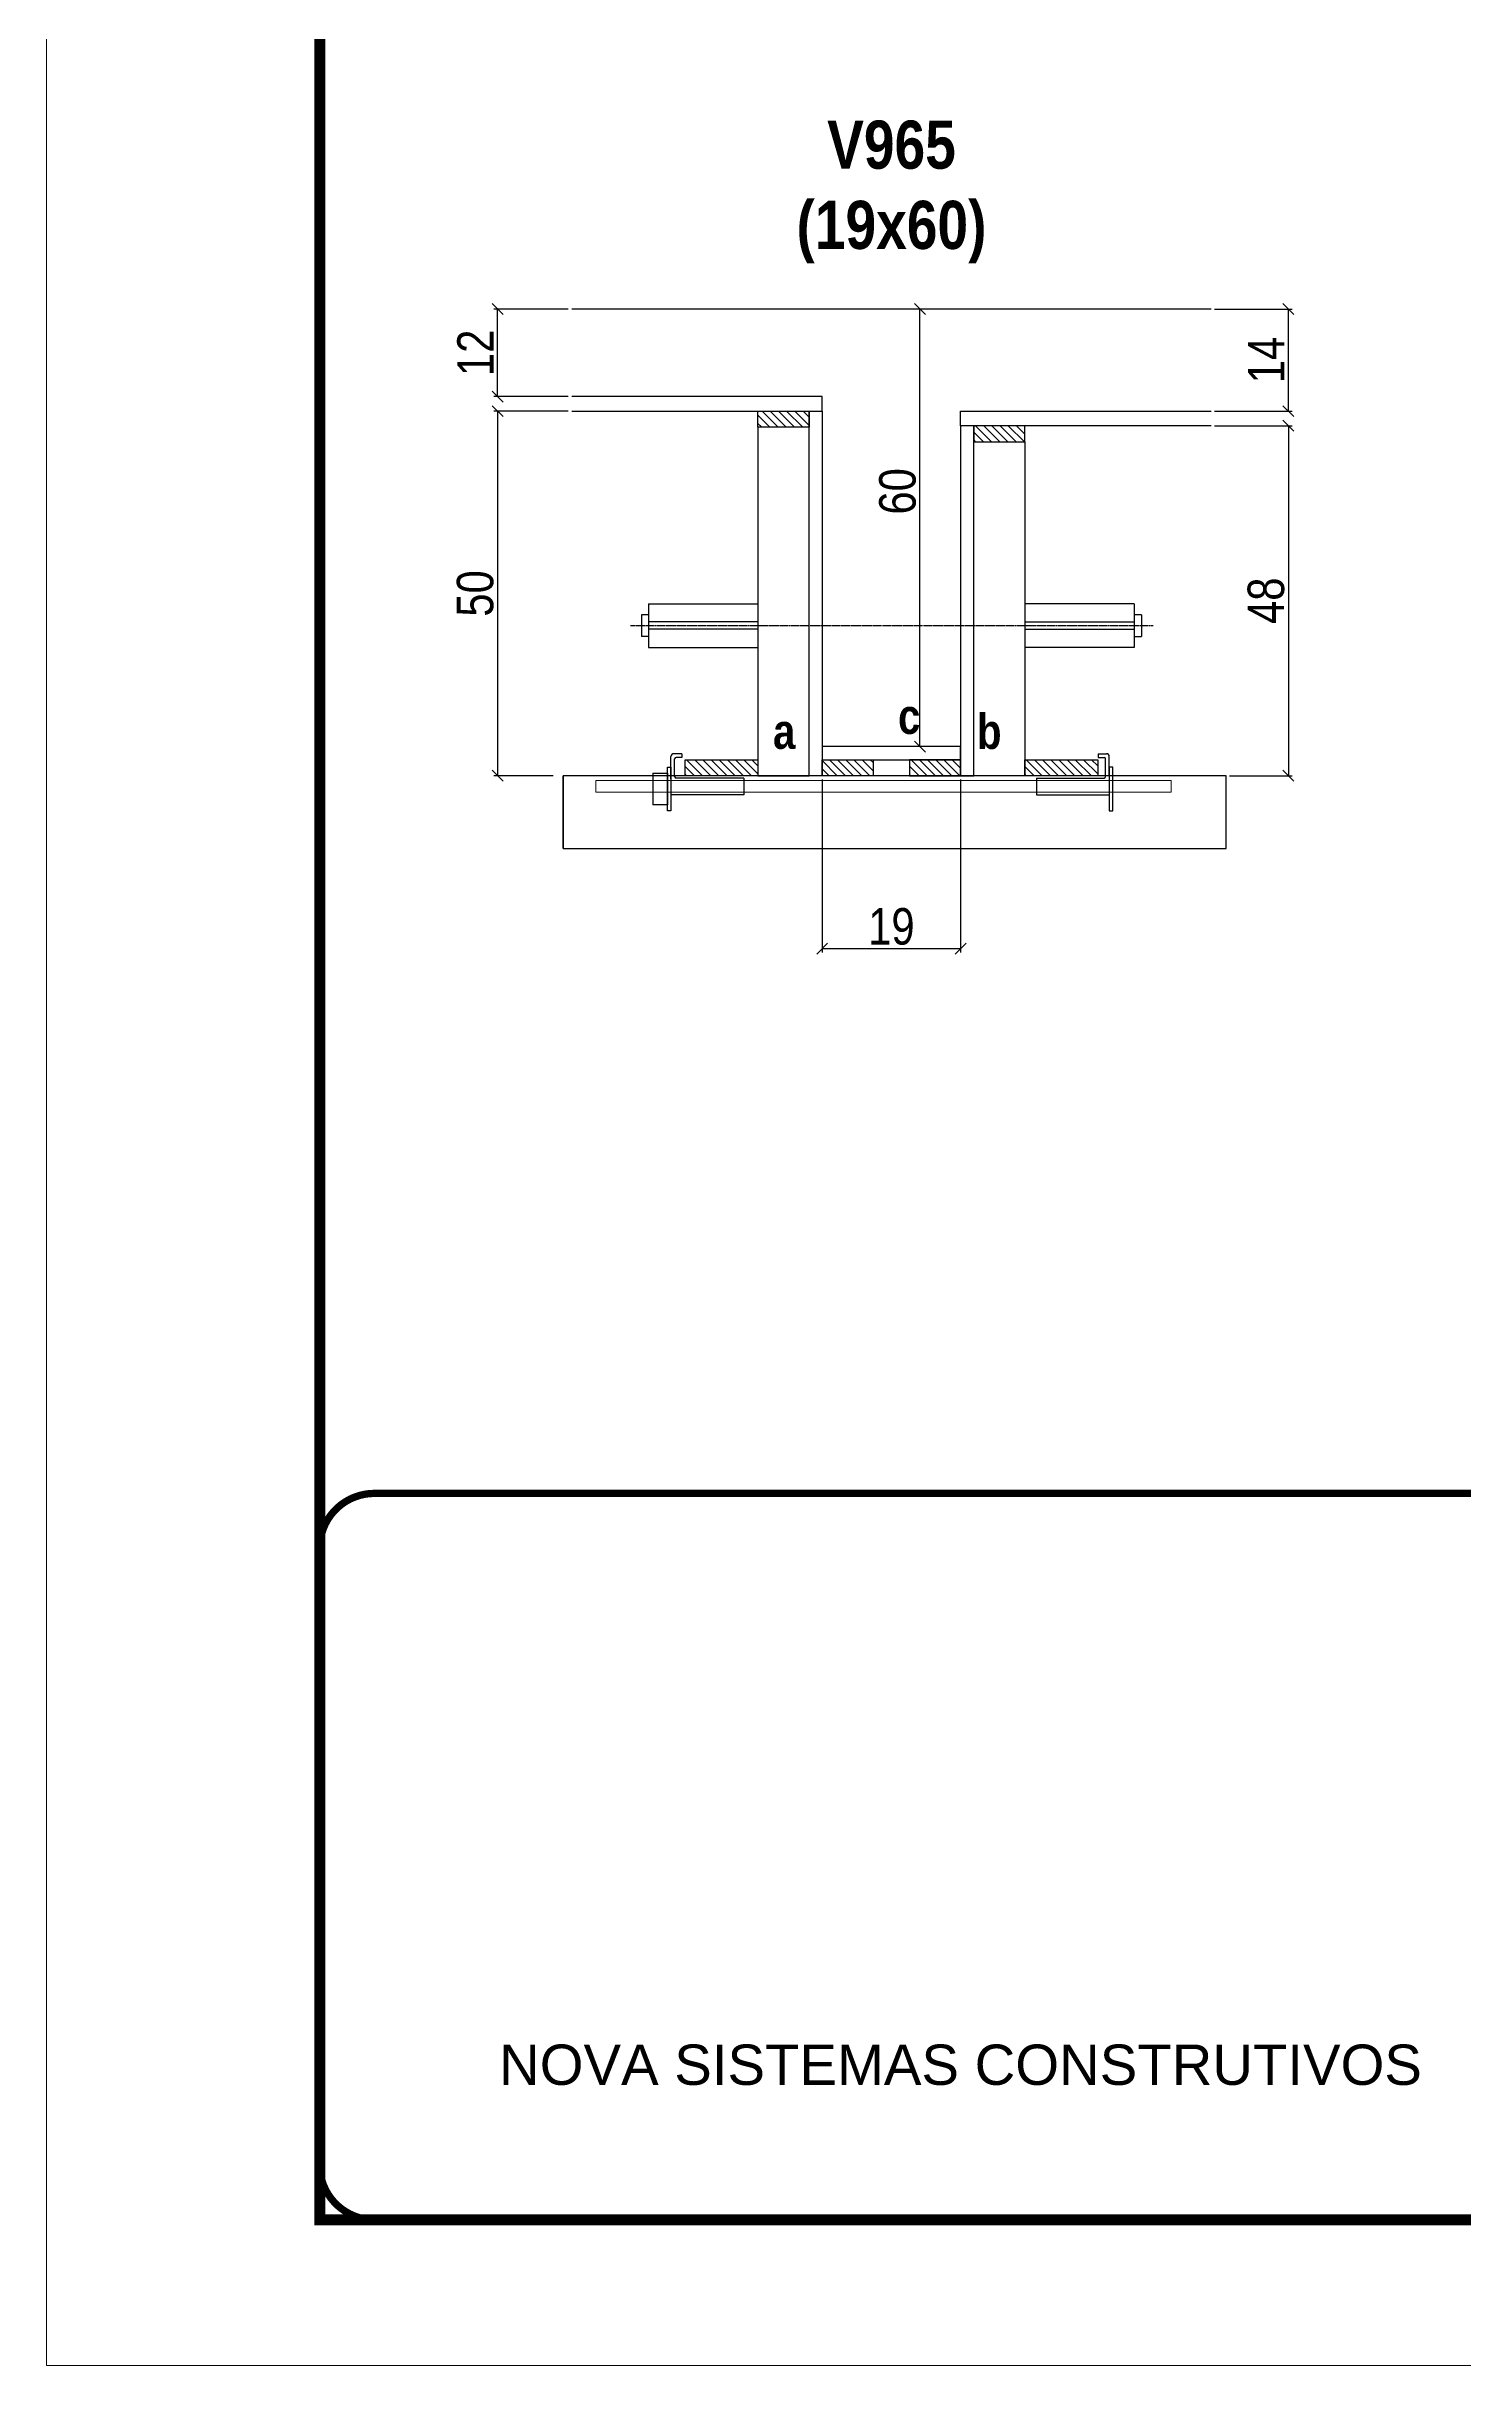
# Model space of a CAD drawing. Extents: x 3309 to 9563, y -2522 to 14608.
# Drawn here: x 8078 to 8467, y 5518 to 6154 of the extents above; entities that cross this region are included whole.
import ezdxf

# ---------------------------------------------------------------- set-up
doc = ezdxf.new("R2010")
doc.units = 0
for name, pattern in [('CONTINUO', [0]), ('DASHED', [0.75, 0.5, -0.25]), ('HIDDEN', [0.375, 0.25, -0.125])]:
    doc.linetypes.add(name, pattern=pattern)
for name, color, linetype in [('barrote', 251, 'Continuous'), ('COTA', 241, 'Continuous'), ('detalhes', 4, 'Continuous'), ('NOMENCLATURA', 7, 'Continuous'), ('Painéis', 200, 'Continuous'), ('presilha', 1, 'Continuous'), ('SARR_2.2x10', 60, 'Continuous'), ('SARR_2.2x7', 40, 'Continuous'), ('SARR_3.5x7', 81, 'Continuous'), ('TENSOR', 3, 'Continuous')]:
    doc.layers.add(name, color=color, linetype=linetype)
for name, color, linetype, lineweight in [('CONCRETO', 251, 'Continuous', 25), ('Folhas', 255, 'Continuous', 9), ('SARRAFO DE PRESSAO', 251, 'DASHED', 9), ('SCO-___-LAJ', 2, 'Continuous', 0)]:
    doc.layers.add(name, color=color, linetype=linetype, lineweight=lineweight)
doc.styles.add('ARIAL', font='arial.ttf')
doc.styles.add('COTA TECNICA 2X', font='techl___.ttf', dxfattribs={"height": 10})
doc.styles.add('TECNICA', font='techb___.ttf', dxfattribs={"height": 10})
doc.dimstyles.new('SECAO', dxfattribs={"dimscale": 0.333333, "dimtxt": 5, "dimasz": 9, "dimexe": 3, "dimexo": 3, "dimgap": 3, "dimtad": 1, "dimdec": 1, "dimlfac": 0.5, "dimzin": 12, "dimdsep": 46, "dimtxsty": 'COTA TECNICA 2X', "dimblk1": 'OBLIQUE', "dimblk2": 'OBLIQUE', "dimsah": 1, "dimcen": 0.9, "dimclrd": 4, "dimclre": 4, "dimclrt": 240, "dimadec": 1, "dimazin": 3, "dimtfac": 1, "dimtdec": 1, "dimtmove": 0, "dimatfit": 3, "dimfxl": 1, "dimtolj": 1, "dimtzin": 12, "dimarcsym": 0})
pattern_1 = [(135, (41526.2587, -117558.236), (-1.122532015, -1.122532015), [])]

# ---------------------------------------------------------------- blocks, each defined once
blk = doc.blocks.new('9999999999')
at = {"color": 30, "linetype": 'CONTINUO', "const_width": 2}
blk.add_lwpolyline([(99583.98, 34230.21), (99583.98, 34414.45, 0.414214), (99568.98, 34429.45), (98228.98, 34429.45, 0.414214), (98213.98, 34414.45), (98213.98, 34245.21, 0.414214), (98228.98, 34230.21), (99583.98, 34230.21)], format="xyb", dxfattribs=at)
at = {"layer": 'Folhas'}
blk.add_lwpolyline([(98138.98, 34190.21), (99623.98, 34190.21), (99623.98, 35240.21), (98138.98, 35240.21)], close=True, dxfattribs=at)
at = {"layer": 'Folhas', "color": 30, "const_width": 3}
blk.add_lwpolyline([(98213.98, 34230.21), (99583.98, 34230.21), (99583.98, 35200.21), (98213.98, 35200.21)], close=True, dxfattribs=at)
at = {"color": 7, "linetype": 'Continuous', "ltscale": 5, "style": 'ARIAL'}
blk.add_text('NOVA SISTEMAS CONSTRUTIVOS', height=11.0592, dxfattribs=at).set_placement((98263.19, 34267.21))
blk = doc.blocks.new('_Oblique')
at = {"color": 0, "linetype": 'ByBlock', "lineweight": -2}
blk.add_line((-0.5, -0.5), (0.5, 0.5), dxfattribs=at)
blk = doc.blocks.new('*D2474')
at = {"layer": 'COTA', "color": 4, "lineweight": -2, "transparency": 16777216}
for p, q in [((8290.72, 5952.93), (8290.72, 5905.46)), ((8328.72, 5952.93), (8328.72, 5905.46)), ((8328.72, 5906.46), (8290.72, 5906.46))]:
    blk.add_line(p, q, dxfattribs=at)
at = {"layer": 'Defpoints', "color": 0, "transparency": 16777216}
for p in [(8290.72, 5953.93), (8328.72, 5953.93), (8290.72, 5906.46)]:
    blk.add_point(p, dxfattribs=at)
at = {"layer": 'COTA', "color": 4, "lineweight": -2, "transparency": 16777216, "xscale": 3, "yscale": 3, "zscale": 3, "rotation": 180}
blk.add_blockref('_Oblique', (8290.72, 5906.46), dxfattribs=at)
at = {"layer": 'COTA', "color": 4, "lineweight": -2, "transparency": 16777216, "xscale": 3, "yscale": 3, "zscale": 3}
blk.add_blockref('_Oblique', (8328.72, 5906.46), dxfattribs=at)
at = {"layer": 'COTA', "color": 240, "transparency": 16777216, "insert": (8309.72, 5912.55), "char_height": 10, "attachment_point": 5, "style": 'COTA TECNICA 2X'}
blk.add_mtext('\\A1;19', dxfattribs=at)
blk = doc.blocks.new('PRESILHA METÁLICA 1')
at = {"layer": 'presilha'}
for p, q in [((7.5, 10.64), (7.5, 19.86)), ((12, 21), (8.64, 21)), ((12, 19.5), (9.57, 19.5)), ((12, 21), (12, 19.5)), ((0, 13), (6, 13)), ((0, 13), (0, 0)), ((6, 15.5), (7.5, 15.5)), ((6, -2.5), (6, 15.5)), ((6, 13), (6, 0)), ((7.5, 15.5), (7.5, -2.5)), ((9, 11.57), (9, 18.93)), ((37.5, 11), (9.57, 11)), ((37.5, 11), (37.5, 4.1)), ((6, 0), (0, 0)), ((37.5, 4.1), (7.5, 4.1)), ((7.5, -2.5), (6, -2.5))]:
    blk.add_line(p, q, dxfattribs=at)
for centre, radius, start, end in [((8.64, 19.86), 1.14, 90, 180), ((9.57, 18.93), 0.57, 90, 180), ((9.57, 11.57), 0.57, 180, 270)]:
    blk.add_arc(centre, radius, start, end, dxfattribs=at)
blk = doc.blocks.new('PRESILHA METÁLICA 2')
at = {"layer": 'presilha'}
for p, q in [((-5.25, 23.5), (-5.25, 22)), ((-5.25, 23.5), (-1.89, 23.5)), ((-5.25, 22), (-2.82, 22)), ((-2.25, 14.07), (-2.25, 21.43)), ((-0.75, 14.64), (-0.75, 22.36)), ((-30.75, 13.5), (-30.75, 6.6)), ((-30.75, 13.5), (-2.82, 13.5)), ((0.75, 18), (-0.75, 18)), ((-0.75, 18), (-0.75, 0)), ((0.75, 0), (0.75, 18)), ((-30.75, 6.6), (-0.75, 6.6)), ((-0.75, 0), (0.75, 0))]:
    blk.add_line(p, q, dxfattribs=at)
for centre, radius, start, end in [((-2.82, 21.43), 0.57, 0, 90), ((-1.89, 22.36), 1.14, 0, 90), ((-2.82, 14.07), 0.57, 270, 0)]:
    blk.add_arc(centre, radius, start, end, dxfattribs=at)
blk = doc.blocks.new('*D2475')
at = {"layer": 'COTA', "color": 4, "lineweight": -2, "transparency": 16777216}
for p, q in [((8221.02, 6053.93), (8200.67, 6053.93)), ((8201.67, 6053.93), (8201.67, 5953.93)), ((8216.91, 5953.93), (8200.67, 5953.93))]:
    blk.add_line(p, q, dxfattribs=at)
at = {"layer": 'Defpoints', "color": 0, "transparency": 16777216}
for p in [(8222.02, 6053.93), (8201.67, 5953.93), (8217.91, 5953.93)]:
    blk.add_point(p, dxfattribs=at)
at = {"layer": 'COTA', "color": 4, "lineweight": -2, "transparency": 16777216, "xscale": 3, "yscale": 3, "zscale": 3}
for p, rotation in [((8201.67, 6053.93), 90), ((8201.67, 5953.93), 270)]:
    blk.add_blockref('_Oblique', p, dxfattribs=dict(at, rotation=rotation))
at = {"layer": 'COTA', "color": 240, "transparency": 16777216, "insert": (8195.56, 6003.93), "char_height": 10, "attachment_point": 5, "rotation": 90, "style": 'COTA TECNICA 2X'}
blk.add_mtext('\\A1;50', dxfattribs=at)
blk = doc.blocks.new('*D2476')
at = {"layer": 'COTA', "color": 4, "lineweight": -2, "transparency": 16777216}
for p, q in [((8398.42, 6049.93), (8419.64, 6049.93)), ((8418.64, 6049.93), (8418.64, 5953.93)), ((8402.53, 5953.93), (8419.64, 5953.93))]:
    blk.add_line(p, q, dxfattribs=at)
at = {"layer": 'Defpoints', "color": 0, "transparency": 16777216}
for p in [(8397.42, 6049.93), (8401.53, 5953.93), (8418.64, 5953.93)]:
    blk.add_point(p, dxfattribs=at)
at = {"layer": 'COTA', "color": 4, "lineweight": -2, "transparency": 16777216, "xscale": 3, "yscale": 3, "zscale": 3}
for p, rotation in [((8418.64, 6049.93), 90), ((8418.64, 5953.93), 270)]:
    blk.add_blockref('_Oblique', p, dxfattribs=dict(at, rotation=rotation))
at = {"layer": 'COTA', "color": 240, "transparency": 16777216, "insert": (8412.54, 6001.93), "char_height": 10, "attachment_point": 5, "rotation": 90, "style": 'COTA TECNICA 2X'}
blk.add_mtext('\\A1;48', dxfattribs=at)
blk = doc.blocks.new('*D2477')
at = {"layer": 'COTA', "color": 4, "lineweight": -2, "transparency": 16777216}
for p, q in [((8327.72, 6081.93), (8316.54, 6081.93)), ((8317.54, 5961.93), (8317.54, 6081.93)), ((8327.72, 5961.93), (8316.54, 5961.93))]:
    blk.add_line(p, q, dxfattribs=at)
at = {"layer": 'Defpoints', "color": 0, "transparency": 16777216}
for p in [(8317.54, 6081.93), (8328.72, 6081.93), (8328.72, 5961.93)]:
    blk.add_point(p, dxfattribs=at)
at = {"layer": 'COTA', "color": 4, "lineweight": -2, "transparency": 16777216, "xscale": 3, "yscale": 3, "zscale": 3}
for p, rotation in [((8317.54, 6081.93), 90), ((8317.54, 5961.93), 270)]:
    blk.add_blockref('_Oblique', p, dxfattribs=dict(at, rotation=rotation))
at = {"layer": 'COTA', "color": 240, "transparency": 16777216, "insert": (8311.44, 6031.93), "char_height": 10, "attachment_point": 5, "rotation": 90, "style": 'COTA TECNICA 2X'}
blk.add_mtext('\\A1;60', dxfattribs=at)
blk = doc.blocks.new('*D2478')
at = {"layer": 'COTA', "color": 4, "lineweight": -2, "transparency": 16777216}
for p, q in [((8398.42, 6081.93), (8419.64, 6081.93)), ((8418.64, 6053.93), (8418.64, 6081.93)), ((8398.42, 6053.93), (8419.64, 6053.93))]:
    blk.add_line(p, q, dxfattribs=at)
at = {"layer": 'Defpoints', "color": 0, "transparency": 16777216}
for p in [(8397.42, 6081.93), (8418.64, 6081.93), (8397.42, 6053.93)]:
    blk.add_point(p, dxfattribs=at)
at = {"layer": 'COTA', "color": 4, "lineweight": -2, "transparency": 16777216, "xscale": 3, "yscale": 3, "zscale": 3}
for p, rotation in [((8418.64, 6081.93), 90), ((8418.64, 6053.93), 270)]:
    blk.add_blockref('_Oblique', p, dxfattribs=dict(at, rotation=rotation))
at = {"layer": 'COTA', "color": 240, "transparency": 16777216, "insert": (8412.57, 6067.93), "char_height": 10, "attachment_point": 5, "rotation": 90, "style": 'COTA TECNICA 2X'}
blk.add_mtext('\\A1;14', dxfattribs=at)
blk = doc.blocks.new('*D2481')
at = {"layer": 'COTA', "color": 4, "lineweight": -2, "transparency": 16777216}
for p, q in [((8221.02, 6081.93), (8200.67, 6081.93)), ((8201.67, 6057.93), (8201.67, 6081.93)), ((8221.02, 6057.93), (8200.67, 6057.93))]:
    blk.add_line(p, q, dxfattribs=at)
at = {"layer": 'Defpoints', "color": 0, "transparency": 16777216}
for p in [(8201.67, 6081.93), (8222.02, 6081.93), (8222.02, 6057.93)]:
    blk.add_point(p, dxfattribs=at)
at = {"layer": 'COTA', "color": 4, "lineweight": -2, "transparency": 16777216, "xscale": 3, "yscale": 3, "zscale": 3}
for p, rotation in [((8201.67, 6081.93), 90), ((8201.67, 6057.93), 270)]:
    blk.add_blockref('_Oblique', p, dxfattribs=dict(at, rotation=rotation))
at = {"layer": 'COTA', "color": 240, "transparency": 16777216, "insert": (8195.61, 6069.93), "char_height": 10, "attachment_point": 5, "rotation": 90, "style": 'COTA TECNICA 2X'}
blk.add_mtext('\\A1;12', dxfattribs=at)

msp = doc.modelspace()

# ---------------------------------------------------------------- hatches: boundary and pattern name
at = {"layer": 'SARR_2.2x10'}
h = msp.add_hatch(dxfattribs=at)
h.set_pattern_fill('ANSI31', color=256, scale=0.5, angle=90)
h.set_pattern_definition([(135, (41446.6587, -117558.236), (-1.122532015, -1.122532015), [])])
h.paths.add_polyline_path([(8253.12, 5958.33), (8253.12, 5953.93), (8273.12, 5953.93), (8273.12, 5958.33)])
h = msp.add_hatch(dxfattribs=at)
h.set_pattern_fill('ANSI31', color=256, scale=0.5, angle=90)
h.set_pattern_definition([(135, (41539.8587, -117558.236), (-1.122532015, -1.122532015), [])])
h.paths.add_polyline_path([(8346.32, 5958.33), (8346.32, 5953.93), (8366.32, 5953.93), (8366.32, 5958.33)])
at = {"layer": 'SARR_2.2x7'}
h = msp.add_hatch(dxfattribs=at)
h.set_pattern_fill('ANSI31', color=256, scale=0.5, angle=90)
h.set_pattern_definition([(135, (41460.6587, -117462.636), (-1.122532015, -1.122532015), [])])
h.paths.add_polyline_path([(8287.12, 6053.93), (8287.12, 6049.53), (8273.12, 6049.53), (8273.12, 6053.93)])
h = msp.add_hatch(dxfattribs=at)
h.set_pattern_fill('ANSI31', color=256, scale=0.5, angle=90)
h.set_pattern_definition([(135, (41440.6587, -117466.636), (-1.122532015, -1.122532015), [])])
h.paths.add_polyline_path([(8332.32, 6049.93), (8332.32, 6045.53), (8346.32, 6045.53), (8346.32, 6049.93)])
h = msp.add_hatch(dxfattribs=at)
h.set_pattern_fill('ANSI31', color=256, scale=0.5, angle=90)
h.set_pattern_definition(pattern_1)
h.paths.add_polyline_path([(8304.72, 5953.93), (8304.72, 5958.33), (8290.72, 5958.33), (8290.72, 5953.93)])
h = msp.add_hatch(dxfattribs=at)
h.set_pattern_fill('ANSI31', color=256, scale=0.5, angle=90)
h.set_pattern_definition(pattern_1)
h.paths.add_polyline_path([(8314.72, 5958.33), (8314.72, 5953.93), (8328.72, 5953.93), (8328.72, 5958.33)])

# ---------------------------------------------------------------- linework, layer by layer
at = {"ltscale": 3}
for p, q in [((8243.12, 6001.1), (8243.12, 5989.1)), ((8243.12, 6001.1), (8273.12, 6001.1)), ((8376.32, 6001.1), (8346.32, 6001.1)), ((8376.32, 6001.1), (8376.32, 5989.1)), ((8241.12, 5998.1), (8241.12, 5992.1)), ((8243.12, 5998.1), (8241.12, 5998.1)), ((8273.12, 5996.1), (8243.12, 5996.1)), ((8273.12, 5994.1), (8243.12, 5994.1)), ((8346.32, 5996.1), (8376.32, 5996.1)), ((8346.32, 5994.1), (8376.32, 5994.1)), ((8378.32, 5998.1), (8376.32, 5998.1)), ((8378.32, 5998.1), (8378.32, 5992.1)), ((8243.12, 5992.1), (8241.12, 5992.1)), ((8243.12, 5989.1), (8273.12, 5989.1)), ((8376.32, 5989.1), (8346.32, 5989.1)), ((8376.32, 5992.1), (8378.32, 5992.1))]:
    msp.add_line(p, q, dxfattribs=at)
at = {"layer": 'barrote'}
msp.add_lwpolyline([(8219.66, 5933.93), (8401.58, 5933.93), (8401.58, 5953.93), (8219.66, 5953.93)], close=True, dxfattribs=at)
at = {"layer": 'CONCRETO', "linetype": 'Continuous'}
msp.add_line((8397.42, 6081.93), (8222.02, 6081.93), dxfattribs=at)
at = {"layer": 'detalhes', "color": 250}
msp.add_line((8219.66, 5933.93), (8219.66, 5953.93), dxfattribs=at)
at = {"layer": 'Painéis', "linetype": 'Continuous', "elevation": 0}
for points in [[(8222.02, 6053.93), (8290.72, 6053.93), (8290.72, 6057.93), (8222.02, 6057.93)], [(8397.42, 6049.93), (8328.72, 6049.93), (8328.72, 6053.93), (8397.42, 6053.93)]]:
    msp.add_lwpolyline(points, dxfattribs=at)
at = {"layer": 'Painéis', "linetype": 'Continuous'}
for points in [[(8287.12, 5953.93), (8287.12, 6053.93), (8290.72, 6053.93), (8290.72, 5953.93)], [(8332.32, 5953.93), (8332.32, 6049.93), (8328.72, 6049.93), (8328.72, 5953.93)], [(8328.72, 5961.93), (8290.72, 5961.93), (8290.72, 5958.33), (8328.72, 5958.33)]]:
    msp.add_lwpolyline(points, close=True, dxfattribs=at)
at = {"layer": 'SARR_2.2x10'}
for points in [[(8253.12, 5958.33), (8273.12, 5958.33), (8273.12, 5953.93), (8253.12, 5953.93)], [(8346.32, 5958.33), (8366.32, 5958.33), (8366.32, 5953.93), (8346.32, 5953.93)]]:
    msp.add_lwpolyline(points, close=True, dxfattribs=at)
at = {"layer": 'SARR_2.2x7', "elevation": 0}
for points in [[(8273.12, 6053.93), (8287.12, 6053.93), (8287.12, 6049.53), (8273.12, 6049.53)], [(8346.32, 6049.93), (8332.32, 6049.93), (8332.32, 6045.53), (8346.32, 6045.53)]]:
    msp.add_lwpolyline(points, close=True, dxfattribs=at)
at = {"layer": 'SARR_2.2x7'}
for points in [[(8290.72, 5958.33), (8304.72, 5958.33), (8304.72, 5953.93), (8290.72, 5953.93)], [(8328.72, 5958.33), (8314.72, 5958.33), (8314.72, 5953.93), (8328.72, 5953.93)]]:
    msp.add_lwpolyline(points, close=True, dxfattribs=at)
at = {"layer": 'SARR_3.5x7'}
for points in [[(8287.12, 6049.53), (8273.12, 6049.53), (8273.12, 5953.93), (8287.12, 5953.93)], [(8332.32, 6045.53), (8346.32, 6045.53), (8346.32, 5953.93), (8332.32, 5953.93)]]:
    msp.add_lwpolyline(points, close=True, dxfattribs=at)
at = {"layer": 'SCO-___-LAJ', "color": 1}
msp.add_lwpolyline([(8228.67, 5952.6), (8386.5, 5952.6), (8386.5, 5949.4), (8228.67, 5949.4)], close=True, dxfattribs=at)
at = {"layer": 'TENSOR', "linetype": 'HIDDEN', "ltscale": 0.5}
msp.add_line((8238.12, 5995.1), (8381.62, 5995.1), dxfattribs=at)

# ---------------------------------------------------------------- block references
at = {"layer": 'presilha', "xscale": 0.6666666666666666, "yscale": 0.6666666666666666, "zscale": 0.6666666666666666}
for name, p in [('PRESILHA METÁLICA 1', (8244.25, 5945.97)), ('PRESILHA METÁLICA 2', (8370, 5944.3))]:
    msp.add_blockref(name, p, dxfattribs=at)
at = {"layer": 'SARRAFO DE PRESSAO', "color": 6, "linetype": 'ByBlock'}
msp.add_blockref('9999999999', (-90061.11, -28672.37), dxfattribs=at)

# ---------------------------------------------------------------- texts
at = {"layer": 'detalhes', "style": 'TECNICA'}
for s, p in [('a', (8277.25, 5961.3)), ('c', (8311.54, 5965.41)), ('b', (8333.22, 5961.28))]:
    msp.add_text(s, height=9.6, dxfattribs=at).set_placement(p)
at = {"layer": 'NOMENCLATURA', "insert": (8309.75, 6133.63), "char_height": 13.2, "attachment_point": 2, "style": 'TECNICA'}
msp.add_mtext_dynamic_manual_height_columns('V965\\P(19x60)', width=300.2766, gutter_width=1, heights=[0], dxfattribs=at)

# ---------------------------------------------------------------- dimensions: what is measured, and where the dimension line sits
at = {"layer": 'COTA'}
for base, p1, p2, picture, middle in [((8201.67, 6081.93), (8222.02, 6057.93), (8222.02, 6081.93), '*D2481', (8195.61, 6069.93)), ((8418.64, 6081.93), (8397.42, 6053.93), (8397.42, 6081.93), '*D2478', (8412.57, 6067.93)), ((8201.67, 5953.93, 0), (8222.02, 6053.93), (8217.91, 5953.93, 0), '*D2475', (8195.56, 6003.93, 0)), ((8418.64, 5953.93, 0), (8397.42, 6049.93), (8401.53, 5953.93, 0), '*D2476', (8412.54, 6001.93, 0))]:
    dim = msp.add_linear_dim(base=base, p1=p1, p2=p2, angle=90, dimstyle='SECAO', dxfattribs=at)
    dim.commit()
    dim.dimension.update_dxf_attribs({"geometry": picture, "text_midpoint": middle})
for base, p1, p2, angle, picture, middle in [((8317.54, 6081.93), (8328.72, 5961.93), (8328.72, 6081.93), 90, '*D2477', (8317.54, 6031.93)), ((8290.72, 5906.46), (8328.72, 5953.93), (8290.72, 5953.93), 180, '*D2474', (8309.72, 5906.46))]:
    dim = msp.add_linear_dim(base=base, p1=p1, p2=p2, angle=angle, dimstyle='SECAO', dxfattribs=at)
    dim.commit()
    dim.dimension.update_dxf_attribs({"geometry": picture, "text_midpoint": middle, "dimtype": 160})

doc.saveas('drawing.dxf')
